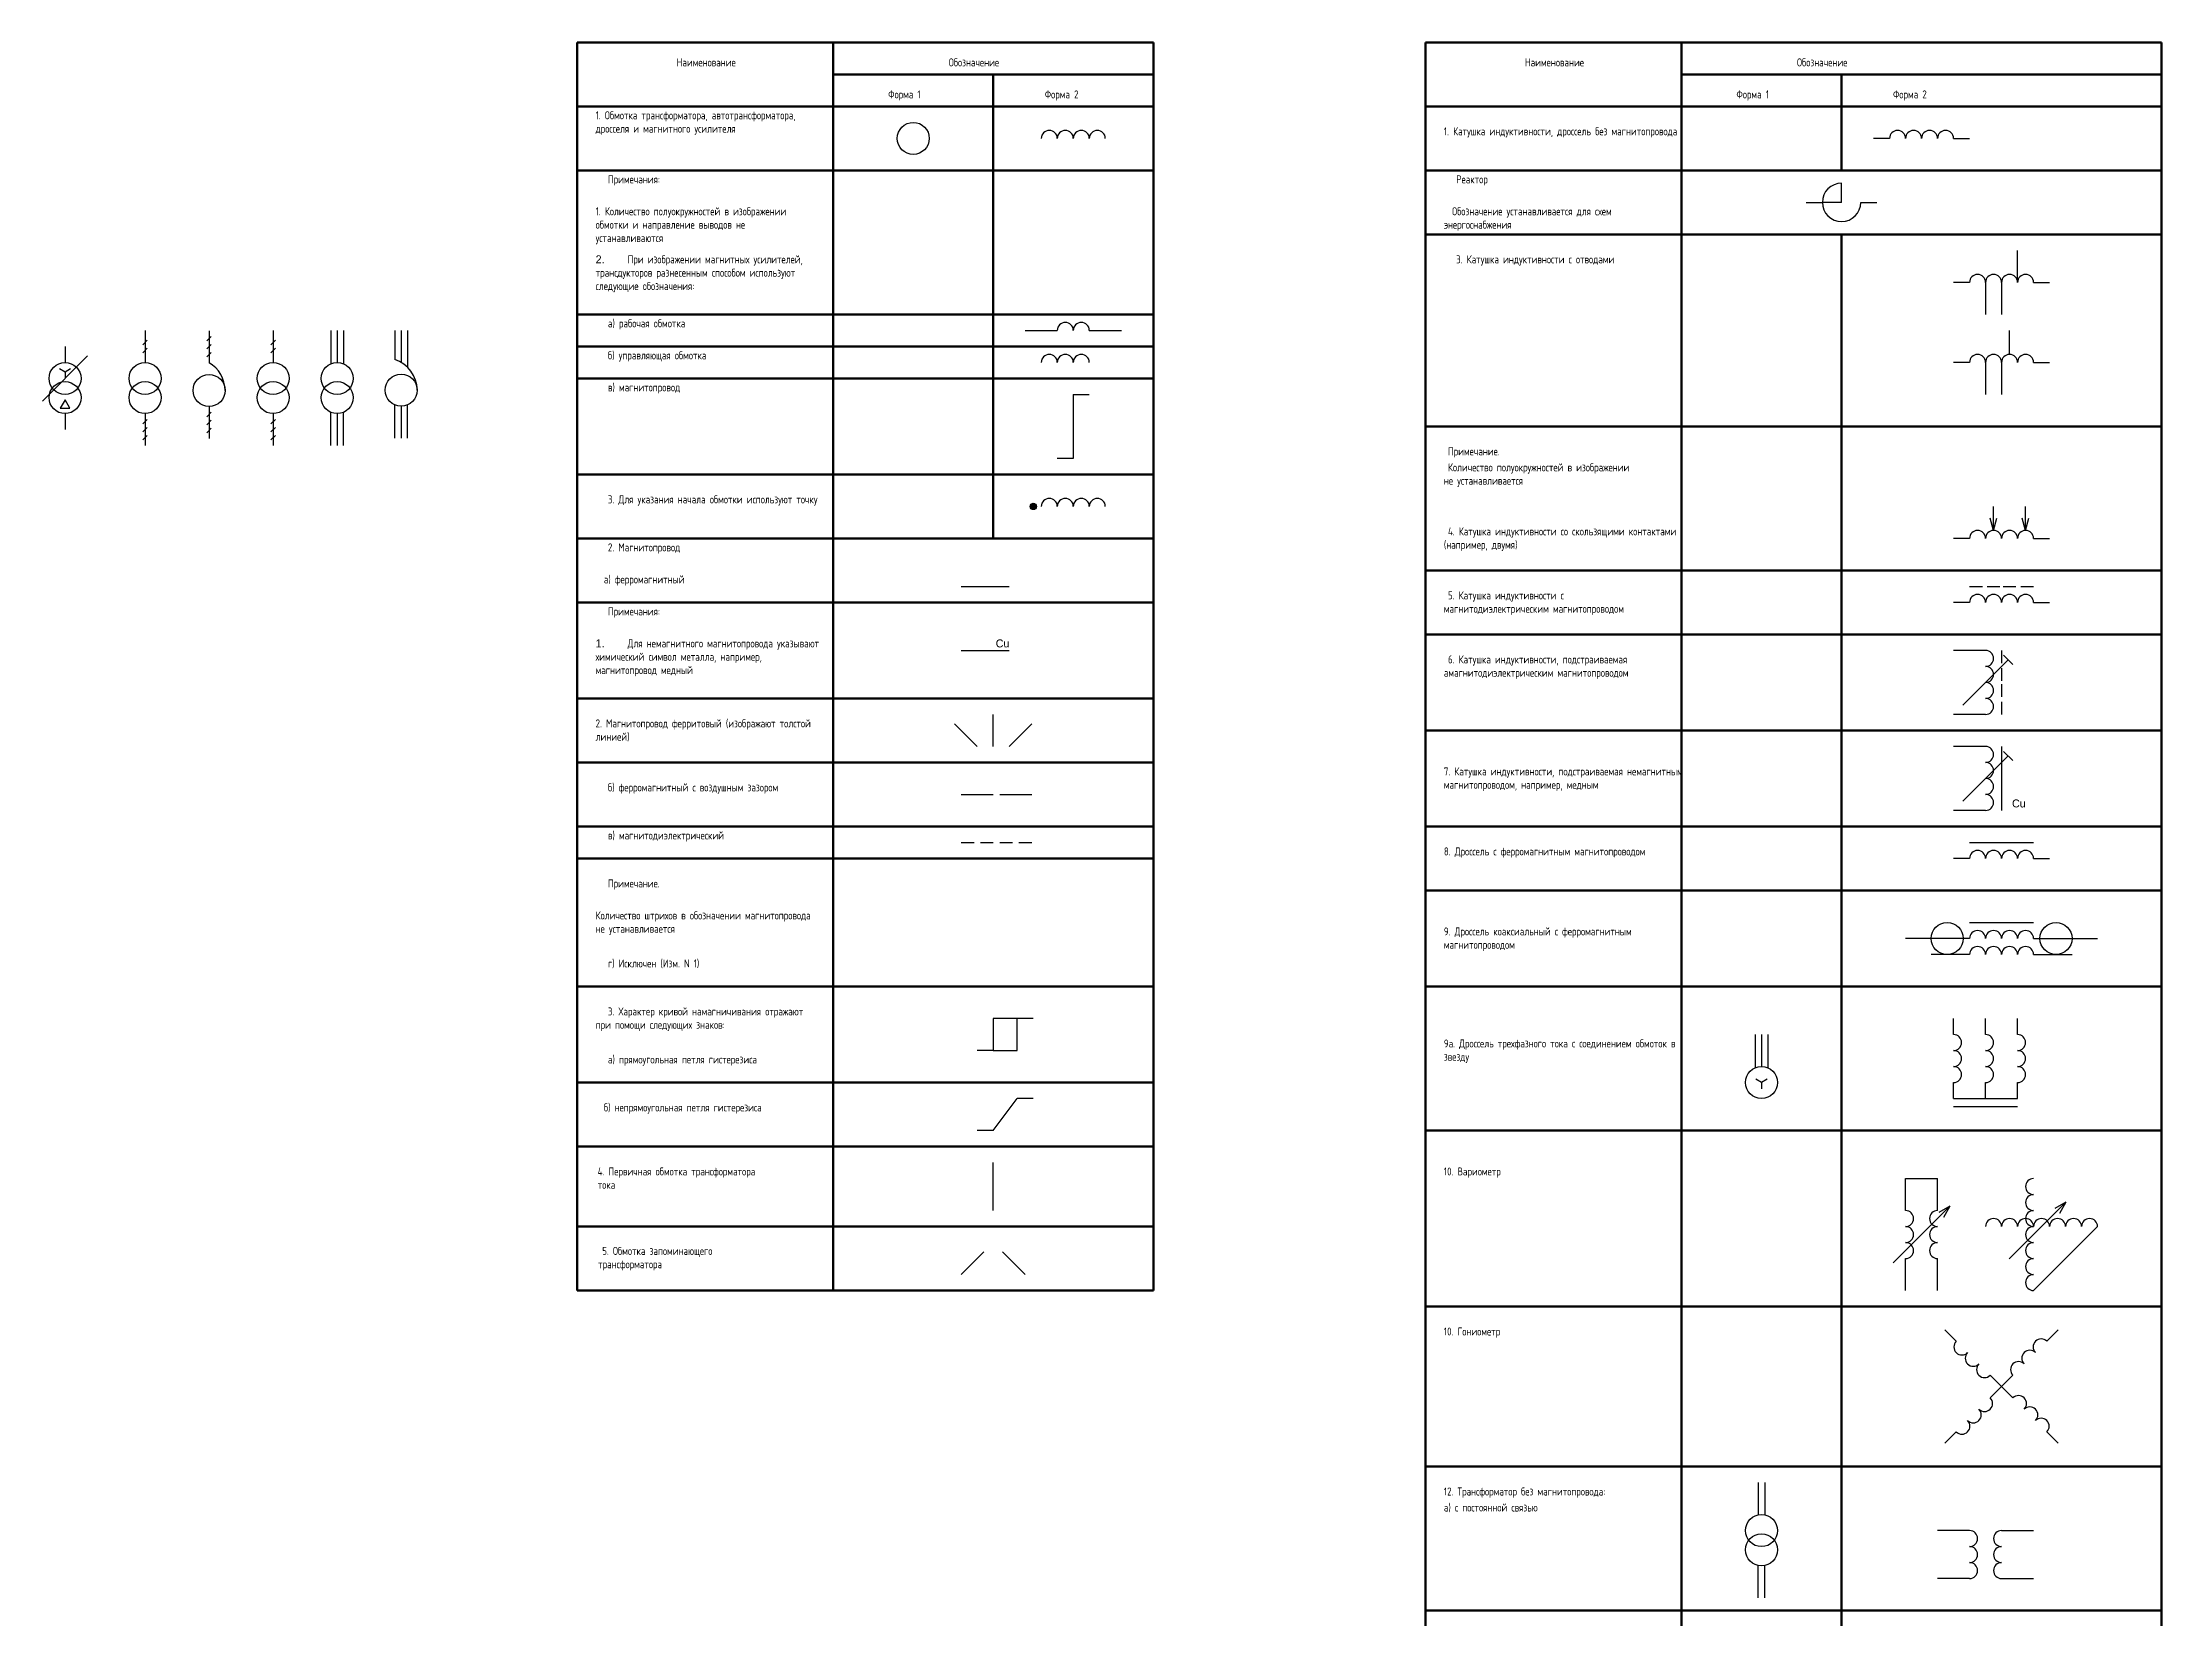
# Model space of a CAD drawing. Header units: millimetres. Extents: x 160 to 1402, y -1416 to 264.
# Drawn here: x 160 to 822, y -228 to 264 of the extents above; entities that cross this region are included whole.
import ezdxf

# ---------------------------------------------------------------- set-up
doc = ezdxf.new("R2010")
doc.units = ezdxf.units.MM
doc.layers.add('Слой1', color=3, linetype='Continuous', lineweight=50)

msp = doc.modelspace()

# ---------------------------------------------------------------- hatches: boundary and pattern name
h = msp.add_hatch(color=7)
h.dxf.hatch_style = 1
edge = h.paths.add_edge_path()
edge.add_arc((469.67, 119.18), 1, 359.64, 719.64)

# ---------------------------------------------------------------- linework, layer by layer
at = {"color": 7}
for p, q in [((737.17, 234.18), (732.17, 234.18)), ((757.17, 234.18), (762.17, 234.18)), ((722.17, 214.18), (722.17, 220.18)), ((711.17, 214.18), (716.17, 214.18)), ((722.17, 214.18), (716.17, 214.18)), ((722.17, 214.18), (722.17, 214.18)), ((728.17, 214.18), (733.17, 214.18)), ((777.17, 189.18), (777.17, 199.18)), ((762.17, 189.18), (757.17, 189.18)), ((767.17, 189.18), (767.17, 179.18)), ((772.17, 189.18), (772.17, 179.18)), ((782.17, 189.18), (787.17, 189.18)), ((192.17, 174.18), (192.17, 164.18)), ((211.46, 170.88), (212.87, 172.3)), ((212.17, 174.09), (212.17, 164.09)), ((232.17, 174.18), (232.17, 164.18)), ((250.17, 174.18), (250.17, 163.76)), ((252.17, 174.18), (252.17, 164.18)), ((254.17, 174.18), (254.17, 163.76)), ((270.17, 174.18), (270.17, 165.06)), ((272.17, 174.18), (272.17, 164.18)), ((274.17, 174.18), (274.17, 162.66)), ((467.17, 174.18), (477.17, 174.18)), ((487.17, 174.18), (497.17, 174.18)), ((774.67, 166.68), (774.67, 174.18)), ((160.09, 152.11), (174.24, 166.25)), ((167.17, 169.18), (167.17, 164.18)), ((191.46, 169.72), (192.87, 171.14)), ((191.46, 167.22), (192.87, 168.64)), ((211.46, 168.38), (212.87, 169.8)), ((211.46, 165.88), (212.87, 167.3)), ((231.46, 169.72), (232.87, 171.14)), ((231.46, 167.22), (232.87, 168.64)), ((167.17, 161.18), (167.17, 159.18)), ((462.17, 159.18), (472.17, 159.18)), ((487.17, 159.18), (497.17, 159.18)), ((762.17, 164.18), (757.17, 164.18)), ((767.17, 164.18), (767.17, 154.18)), ((772.17, 164.18), (772.17, 154.18)), ((782.17, 164.18), (787.17, 164.18)), ((167.17, 152.48), (165.67, 149.88)), ((168.67, 149.88), (167.17, 152.48)), ((482.17, 154.18), (487.17, 154.18)), ((482.17, 154.18), (482.17, 134.18)), ((165.67, 149.88), (168.67, 149.88)), ((167.17, 148.18), (167.17, 143.18)), ((191.46, 144.97), (192.87, 146.39)), ((192.17, 148.18), (192.17, 138.18)), ((211.46, 147.22), (212.87, 148.64)), ((211.46, 144.72), (212.87, 146.14)), ((212.17, 150.43), (212.17, 140.43)), ((231.46, 144.97), (232.87, 146.39)), ((232.17, 148.18), (232.17, 138.18)), ((250.17, 138.18), (250.17, 148.6)), ((252.17, 148.18), (252.17, 138.18)), ((254.17, 138.18), (254.17, 148.6)), ((270.17, 140.52), (270.17, 150.94)), ((272.17, 150.52), (272.17, 140.52)), ((274.17, 140.52), (274.17, 150.94)), ((191.46, 142.47), (192.87, 143.89)), ((191.46, 139.97), (192.87, 141.39)), ((211.46, 142.22), (212.87, 143.64)), ((231.46, 142.47), (232.87, 143.89)), ((231.46, 139.97), (232.87, 141.39)), ((482.17, 134.18), (477.17, 134.18)), ((769.67, 111.68), (769.67, 119.18)), ((779.67, 111.68), (779.67, 119.18)), ((769.67, 111.68), (768.63, 115.54)), ((769.67, 111.68), (770.7, 115.54)), ((779.67, 111.68), (778.63, 115.54)), ((779.67, 111.68), (780.7, 115.54)), ((762.17, 109.18), (757.17, 109.18)), ((782.17, 109.18), (787.17, 109.18)), ((447.17, 94.18), (462.17, 94.18)), ((762.17, 94.18), (766.17, 94.18)), ((767.67, 94.18), (771.67, 94.18)), ((772.67, 94.18), (776.67, 94.18)), ((778.17, 94.18), (782.17, 94.18)), ((762.17, 89.18), (757.17, 89.18)), ((782.17, 89.18), (787.17, 89.18)), ((447.17, 74.18), (462.17, 74.18)), ((767.17, 74.18), (757.17, 74.18)), ((772.17, 74.18), (772.17, 70.18)), ((760.09, 57.11), (774.24, 71.25)), ((772.17, 68.68), (772.17, 64.68)), ((775.65, 69.84), (772.82, 72.66)), ((772.17, 63.68), (772.17, 59.68)), ((457.17, 44.18), (457.17, 54.18)), ((767.17, 54.18), (757.17, 54.18)), ((772.17, 58.18), (772.17, 54.18)), ((452.17, 44.18), (445.09, 51.25)), ((462.17, 44.18), (469.24, 51.25)), ((767.17, 44.18), (757.17, 44.18)), ((760.09, 27.11), (774.24, 41.25)), ((772.17, 44.18), (772.17, 24.18)), ((775.65, 39.84), (772.82, 42.66)), ((447.17, 29.18), (457.17, 29.18)), ((459.17, 29.18), (469.17, 29.18)), ((767.17, 24.18), (757.17, 24.18)), ((447.17, 14.18), (451.17, 14.18)), ((453.17, 14.18), (457.17, 14.18)), ((459.17, 14.18), (463.17, 14.18)), ((465.17, 14.18), (469.17, 14.18)), ((762.17, 14.18), (782.17, 14.18)), ((762.17, 9.18), (757.17, 9.18)), ((782.17, 9.18), (787.17, 9.18)), ((762.17, -10.82), (782.17, -10.82)), ((762.17, -15.82), (742.17, -15.82)), ((782.17, -15.82), (802.17, -15.82)), ((762.17, -20.82), (750.17, -20.82)), ((782.17, -20.82), (794.17, -20.82)), ((469.67, -40.82), (464.67, -40.82)), ((695.17, -45.82), (695.17, -56.24)), ((697.17, -45.82), (697.17, -55.82)), ((699.17, -45.82), (699.17, -56.24)), ((757.17, -45.82), (757.17, -40.82)), ((767.17, -45.82), (767.17, -40.82)), ((777.17, -45.82), (777.17, -40.82)), ((457.17, -50.82), (452.17, -50.82)), ((457.17, -75.82), (464.67, -65.82)), ((469.67, -65.82), (464.67, -65.82)), ((697.17, -60.82), (697.17, -62.82)), ((757.17, -65.82), (757.17, -60.82)), ((757.17, -65.82), (777.17, -65.82)), ((767.17, -65.82), (767.17, -60.82)), ((777.17, -65.82), (777.17, -60.82)), ((757.17, -68.32), (777.17, -68.32)), ((457.17, -75.82), (452.17, -75.82)), ((457.17, -100.82), (457.17, -85.82)), ((742.17, -100.82), (742.17, -90.82)), ((742.17, -90.82), (752.17, -90.82)), ((752.17, -100.82), (752.17, -90.82)), ((774.58, -115.91), (792.25, -98.23)), ((792.25, -98.23), (788.79, -100.23)), ((792.25, -98.23), (790.25, -101.7)), ((738.33, -117.16), (756, -99.48)), ((756, -99.48), (752.54, -101.48)), ((756, -99.48), (754, -102.95)), ((802.17, -105.82), (782.17, -125.82)), ((447.17, -120.82), (454.24, -113.75)), ((467.17, -120.82), (460.09, -113.75)), ((742.17, -125.82), (742.17, -115.82)), ((752.17, -125.82), (752.17, -115.82)), ((758.02, -141.68), (754.49, -138.14)), ((786.31, -141.68), (789.84, -138.14)), ((768.63, -152.29), (772.17, -155.82)), ((768.63, -159.36), (772.17, -155.82)), ((775.7, -152.29), (772.17, -155.82)), ((775.7, -159.36), (772.17, -155.82)), ((758.02, -169.96), (754.49, -173.5)), ((786.31, -169.96), (789.84, -173.5)), ((696.17, -185.82), (696.17, -195.92)), ((698.17, -185.82), (698.17, -195.92)), ((762.17, -200.82), (752.17, -200.82)), ((772.17, -200.82), (782.17, -200.82)), ((696.17, -221.82), (696.17, -211.72)), ((698.17, -221.82), (698.17, -211.72)), ((762.17, -215.82), (752.17, -215.82)), ((772.17, -215.82), (782.17, -215.82))]:
    msp.add_line(p, q, dxfattribs=at)
for points in [[(168.9, 162.18), (167.17, 161.18), (165.43, 162.18)], [(698.9, -59.82), (697.17, -60.82), (695.43, -59.82)]]:
    msp.add_lwpolyline(points, dxfattribs=at)
msp.add_lwpolyline([(457.17, -50.82), (464.67, -50.82), (464.67, -40.82), (457.17, -40.82)], close=True, dxfattribs=at)
for centre, radius in [((432.17, 234.18), 5), ((167.17, 159.18), 5), ((192.17, 159.18), 5), ((212.17, 155.43), 5), ((232.17, 159.18), 5), ((252.17, 159.18), 5), ((272.17, 155.52), 5), ((167.17, 153.18), 5), ((192.17, 153.18), 5), ((232.17, 153.18), 5), ((252.17, 153.18), 5), ((469.67, 119.18), 1), ((755.17, -15.82), 5), ((789.17, -15.82), 5), ((697.17, -60.82), 5), ((697.17, -200.82), 5), ((697.17, -206.82), 5)]:
    msp.add_circle(centre, radius, dxfattribs=at)
for centre, radius, start, end in [((474.67, 234.18), 2.5, 0, 180), ((479.67, 234.18), 2.5, 0, 180), ((484.67, 234.18), 2.5, 0, 180), ((489.67, 234.18), 2.5, 0, 180), ((739.67, 234.18), 2.5, 0, 180), ((744.67, 234.18), 2.5, 0, 180), ((749.67, 234.18), 2.5, 0, 180), ((754.67, 234.18), 2.5, 0, 180), ((722.17, 214.18), 6, 90, 0), ((764.67, 189.18), 2.5, 0, 180), ((769.67, 189.18), 2.5, 0, 180), ((774.67, 189.18), 2.5, 0, 180), ((779.67, 189.18), 2.5, 0, 180), ((479.67, 174.18), 2.5, 0, 180), ((484.67, 174.18), 2.5, 0, 180), ((474.67, 164.18), 2.5, 0, 180), ((479.67, 164.18), 2.5, 0, 180), ((484.67, 164.18), 2.5, 0, 180), ((764.67, 164.18), 2.5, 0, 180), ((769.67, 164.18), 2.5, 0, 180), ((774.67, 164.18), 2.5, 0, 180), ((779.67, 164.18), 2.5, 0, 180), ((207.17, 155.43), 10, 0, 60), ((267.17, 155.52), 10, 0, 72.5424), ((474.67, 119.18), 2.5, 0, 180), ((479.67, 119.18), 2.5, 0, 180), ((484.67, 119.18), 2.5, 0, 180), ((489.67, 119.18), 2.5, 0, 180), ((764.67, 109.18), 2.5, 0, 180), ((769.67, 109.18), 2.5, 0, 180), ((774.67, 109.18), 2.5, 0, 180), ((779.67, 109.18), 2.5, 0, 180), ((764.67, 89.18), 2.5, 0, 180), ((769.67, 89.18), 2.5, 0, 180), ((774.67, 89.18), 2.5, 0, 180), ((779.67, 89.18), 2.5, 0, 180), ((767.17, 71.68), 2.5, 270, 90), ((767.17, 66.68), 2.5, 270, 90), ((767.17, 61.68), 2.5, 270, 90), ((767.17, 56.68), 2.5, 270, 90), ((767.17, 41.68), 2.5, 270, 90), ((767.17, 36.68), 2.5, 270, 90), ((767.17, 31.68), 2.5, 270, 90), ((767.17, 26.68), 2.5, 270, 90), ((764.67, 9.18), 2.5, 0, 180), ((769.67, 9.18), 2.5, 0, 180), ((774.67, 9.18), 2.5, 0, 180), ((779.67, 9.18), 2.5, 0, 180), ((764.67, -15.82), 2.5, 0, 180), ((764.67, -20.82), 2.5, 0, 180), ((769.67, -15.82), 2.5, 0, 180), ((769.67, -20.82), 2.5, 0, 180), ((774.67, -15.82), 2.5, 0, 180), ((774.67, -20.82), 2.5, 0, 180), ((779.67, -15.82), 2.5, 0, 180), ((779.67, -20.82), 2.5, 0, 180), ((757.17, -48.32), 2.5, 270, 90), ((767.17, -48.32), 2.5, 270, 90), ((777.17, -48.32), 2.5, 270, 90), ((757.17, -53.32), 2.5, 270, 90), ((767.17, -53.32), 2.5, 270, 90), ((777.17, -53.32), 2.5, 270, 90), ((757.17, -58.32), 2.5, 270, 90), ((767.17, -58.32), 2.5, 270, 90), ((777.17, -58.32), 2.5, 270, 90), ((782.17, -93.32), 2.5, 90, 270), ((782.17, -98.32), 2.5, 90, 270), ((742.17, -103.32), 2.5, 270, 90), ((742.17, -108.32), 2.5, 270, 90), ((752.17, -103.32), 2.5, 90, 270), ((752.17, -108.32), 2.5, 90, 270), ((769.67, -105.82), 2.5, 0, 180), ((774.67, -105.82), 2.5, 0, 180), ((779.67, -105.82), 2.5, 0, 180), ((782.17, -103.32), 2.5, 90, 270), ((782.17, -108.32), 2.5, 90, 270), ((784.67, -105.82), 2.5, 0, 180), ((789.67, -105.82), 2.5, 0, 180), ((794.67, -105.82), 2.5, 0, 180), ((799.67, -105.82), 2.5, 0, 180), ((742.17, -113.32), 2.5, 270, 90), ((752.17, -113.32), 2.5, 90, 270), ((782.17, -113.32), 2.5, 90, 270), ((782.17, -118.32), 2.5, 90, 270), ((782.17, -123.32), 2.5, 90, 270), ((759.79, -143.45), 2.5, 135, 315), ((763.33, -146.98), 2.5, 135, 315), ((781, -146.98), 2.5, 45, 225), ((784.54, -143.45), 2.5, 45, 225), ((766.86, -150.52), 2.5, 135, 315), ((777.47, -150.52), 2.5, 45, 225), ((777.47, -161.12), 2.5, 315, 135), ((763.33, -164.66), 2.5, 225, 45), ((766.86, -161.12), 2.5, 225, 45), ((781, -164.66), 2.5, 315, 135), ((759.79, -168.2), 2.5, 225, 45), ((784.54, -168.2), 2.5, 315, 135), ((762.17, -203.32), 2.5, 270, 90), ((772.17, -203.32), 2.5, 90, 270), ((762.17, -208.32), 2.5, 270, 90), ((762.17, -213.32), 2.5, 270, 90), ((772.17, -208.32), 2.5, 90, 270), ((772.17, -213.32), 2.5, 90, 270)]:
    msp.add_arc(centre, radius, start, end, dxfattribs=at)
at = {"layer": 'Слой1', "color": 7}
for p, q in [((327.17, 264.18), (507.17, 264.18)), ((327.17, -125.82), (327.17, 264.18)), ((407.17, 264.18), (407.17, -125.82)), ((507.17, 264.18), (507.17, -125.82)), ((592.17, 264.18), (822.17, 264.18)), ((592.17, -1415.82), (592.17, 264.18)), ((672.17, 264.18), (672.17, -1415.82)), ((822.17, 264.18), (822.17, -1415.82)), ((407.17, 254.18), (507.17, 254.18)), ((457.17, 254.18), (457.17, 109.18)), ((672.17, 254.18), (822.17, 254.18)), ((722.17, 254.18), (722.17, 224.18)), ((327.17, 244.18), (507.17, 244.18)), ((592.17, 244.18), (822.17, 244.18)), ((507.17, 224.18), (327.17, 224.18)), ((822.17, 224.18), (592.17, 224.18)), ((822.17, 204.18), (592.17, 204.18)), ((722.17, 204.18), (722.17, -1415.82)), ((327.17, 179.18), (507.17, 179.18)), ((327.17, 169.18), (507.17, 169.18)), ((327.17, 159.18), (507.17, 159.18)), ((592.17, 144.18), (822.17, 144.18)), ((327.17, 129.18), (507.17, 129.18)), ((327.17, 109.18), (507.17, 109.18)), ((592.17, 99.18), (822.17, 99.18)), ((327.17, 89.18), (507.17, 89.18)), ((592.17, 79.18), (822.17, 79.18)), ((327.17, 59.18), (507.17, 59.18)), ((592.17, 49.18), (822.17, 49.18)), ((327.17, 39.18), (507.17, 39.18)), ((327.17, 19.18), (507.17, 19.18)), ((592.17, 19.18), (822.17, 19.18)), ((327.17, 9.18), (507.17, 9.18)), ((592.17, -0.82), (822.17, -0.82)), ((327.17, -30.82), (507.17, -30.82)), ((592.17, -30.82), (822.17, -30.82)), ((327.17, -60.82), (507.17, -60.82)), ((592.17, -75.82), (822.17, -75.82)), ((327.17, -80.82), (507.17, -80.82)), ((327.17, -105.82), (507.17, -105.82)), ((327.17, -125.82), (507.17, -125.82)), ((592.17, -130.82), (822.17, -130.82)), ((592.17, -180.82), (822.17, -180.82)), ((592.17, -225.82), (822.17, -225.82))]:
    msp.add_line(p, q, dxfattribs=at)

# ---------------------------------------------------------------- texts
at = {"layer": 'Слой1', "color": 7, "char_height": 2.5, "attachment_point": 1}
for s, width, heights, insert in [('{\\FCS_Gost2304|c0;Наименование}', 2.5, [0], (358.25, 259.18)), ('{\\FCS_Gost2304|c0;Обозначение}', 2.5, [0], (443.25, 259.18)), ('{\\FCS_Gost2304|c0;Наименование}', 2.5, [0], (623.25, 259.18)), ('{\\FCS_Gost2304|c0;Обозначение}', 2.5, [0], (708.25, 259.18)), ('{\\FCS_Gost2304|c0;Форма 1}', 15.7785, [0], (424.33, 249.18)), ('{\\FCS_Gost2304|c0;Форма 2}', 19.6292, [0], (473.25, 249.18)), ('{\\FCS_Gost2304|c0;Форма 1}', 15.7785, [0], (689.33, 249.18)), ('{\\FCS_Gost2304|c0;Форма 2}', 19.6292, [0], (738.25, 249.18)), ('{\\FCS_Gost2304|c0;1. Обмотка трансформатора, автотрансформатора, дросселя и магнитного усилителя}', 71.1369, [14.15], (332.93, 242.64)), ('{\\FCS_Gost2304|c0;1. Катушка индуктивности, дроссель без магнитопровода}', 71.1369, [14.15], (597.93, 237.64)), ('{\\FCS_Gost2304|c0;   Примечания:}', 25.6904, [4.24], (332.93, 222.64)), ('{\\FCS_Gost2304|c0;   Реактор}', 25.6904, [4.24], (597.93, 222.64)), ('{\\FCS_Gost2304|c0;1. Количество полуокружностей в изображении обмотки и направление выводов не устанавливаются}', 67.7152, [14.31], (332.93, 212.64)), ('{\\FCS_Gost2304|c0;  Обозначение устанавливается для схем энергоснабжения}', 67.7152, [14.31], (597.93, 212.64)), ('2.^I{\\FCS_Gost2304|c0;При изображении магнитных усилителей, трансдукторов разнесенным способом используют следующие обозначения:}', 70.5025, [16.88], (332.93, 197.64)), ('{\\FCS_Gost2304|c0;   3. Катушка индуктивности с отводами}', 70.5025, [5.5], (597.93, 197.64)), ('{\\FCS_Gost2304|c0;   а) рабочая обмотка}', 36.6429, [4.24], (332.93, 177.64)), ('{\\FCS_Gost2304|c0;   б) управляющая обмотка}', 51.6757, [4.24], (332.93, 167.64)), ('{\\FCS_Gost2304|c0;   в) магнитопровод}', 36.6429, [4.24], (332.93, 157.64)), ('{\\FCS_Gost2304|c0; Количество полуокружностей в изображении не устанавливается}', 60.4694, [13.76], (597.93, 132.64)), ('{\\FCS_Gost2304|c0; Примечание.}', 36.6429, [4.24], (597.93, 137.64)), ('{\\FCS_Gost2304|c0;   3. Для указания начала обмотки используют точку}', 72.0313, [8.12], (332.93, 122.64)), ('{\\FCS_Gost2304|c0; 4. Катушка индуктивности со скользящими контактами (например, двумя)}', 72.7379, [13.76], (597.93, 112.64)), ('{\\FCS_Gost2304|c0;   2. Магнитопровод}', 37.569, [4.52], (332.93, 107.64)), ('{\\FCS_Gost2304|c0;  а) ферромагнитный}', 37.569, [4.52], (332.93, 97.64)), ('{\\FCS_Gost2304|c0;   Примечания:}', 37.569, [4.52], (332.93, 87.64)), ('{\\FCS_Gost2304|c0; 5. Катушка индуктивности с магнитодиэлектрическим магнитопроводом}', 71.08, [13.76], (597.93, 92.64)), ('1.^I{\\FCS_Gost2304|c0;Для немагнитного магнитопровода указывают химический символ металла, например, магнитопровод медный}', 70.5025, [16.88], (332.93, 77.64)), ('Cu', 37.569, [4.52], (457.93, 77.64)), ('{\\FCS_Gost2304|c0; 6. Катушка индуктивности, подстраиваемая aмагнитодиэлектрическим магнитопроводом}', 73.4011, [13.76], (597.93, 72.64)), ('{\\FCS_Gost2304|c0;2. Магнитопровод ферритовый (изображают толстой линией)}', 70.5025, [8.37], (332.93, 52.64)), ('{\\FCS_Gost2304|c0;7. Катушка индуктивности, подстраиваемая немагнитным магнитопроводом, например, медным}', 75.0383, [13.76], (597.93, 37.64)), ('{\\FCS_Gost2304|c0;   б) ферромагнитный с воздушным зазором}', 71.0338, [8.18], (332.93, 32.64)), ('Cu', 37.569, [4.52], (775.43, 27.64)), ('{\\FCS_Gost2304|c0;   в) магнитодиэлектрический}', 59.0647, [4.52], (332.93, 17.64)), ('{\\FCS_Gost2304|c0;8. Дроссель с ферромагнитным магнитопроводом}', 75.0383, [13.76], (597.93, 12.64)), ('{\\FCS_Gost2304|c0;   Примечание.}', 37.569, [4.52], (332.93, 2.64)), ('{\\FCS_Gost2304|c0;Количество штрихов в обозначении магнитопровода не устанавливается}', 70.5025, [8.37], (332.93, -7.36)), ('{\\FCS_Gost2304|c0;9. Дроссель коаксиальный с ферромагнитным магнитопроводом}', 75.0383, [13.76], (597.93, -12.36)), ('{\\FCS_Gost2304|c0;   г) Исключен (Изм. N 1)}', 41.7548, [4.52], (332.93, -22.36)), ('{\\FCS_Gost2304|c0;   3. Характер кривой намагничивания отражают при помощи следующих знаков:}', 70.5025, [8.37], (332.93, -37.36)), ('{\\FCS_Gost2304|c0;   а) прямоугольная петля гистерезиса}', 67.6494, [4.52], (332.93, -52.36)), ('{\\FCS_Gost2304|c0;9а. Дроссель трехфазного тока с соединением обмоток в звезду}', 75.0383, [13.76], (597.93, -47.36)), ('{\\FCS_Gost2304|c0;  б) непрямоугольная петля гистерезиса}', 69.6223, [4.52], (332.93, -67.36)), ('{\\FCS_Gost2304|c0; 4. Первичная обмотка трансформатора\\P тока}', 75.5411, [8.73], (332.29, -87.36)), ('{\\FCS_Gost2304|c0;10. Вариометр}', 75.0383, [13.76], (597.93, -87.36)), ('{\\FCS_Gost2304|c0;  5. Обмотка запоминающего\\P трансформатора}', 79.9802, [8.2], (332.43, -112.19)), ('{\\FCS_Gost2304|c0;10. Гониометр}', 75.0383, [13.76], (597.93, -137.36)), ('{\\FCS_Gost2304|c0;12. Трансформатор без магнитопровода:}', 75.0383, [13.76], (597.93, -187.36)), ('{\\FCS_Gost2304|c0;а) с постоянной связью}', 75.0383, [13.76], (597.93, -192.36))]:
    msp.add_mtext_dynamic_manual_height_columns(s, width=width, gutter_width=12.5, heights=heights, dxfattribs=dict(at, insert=insert))

doc.saveas('drawing.dxf')
